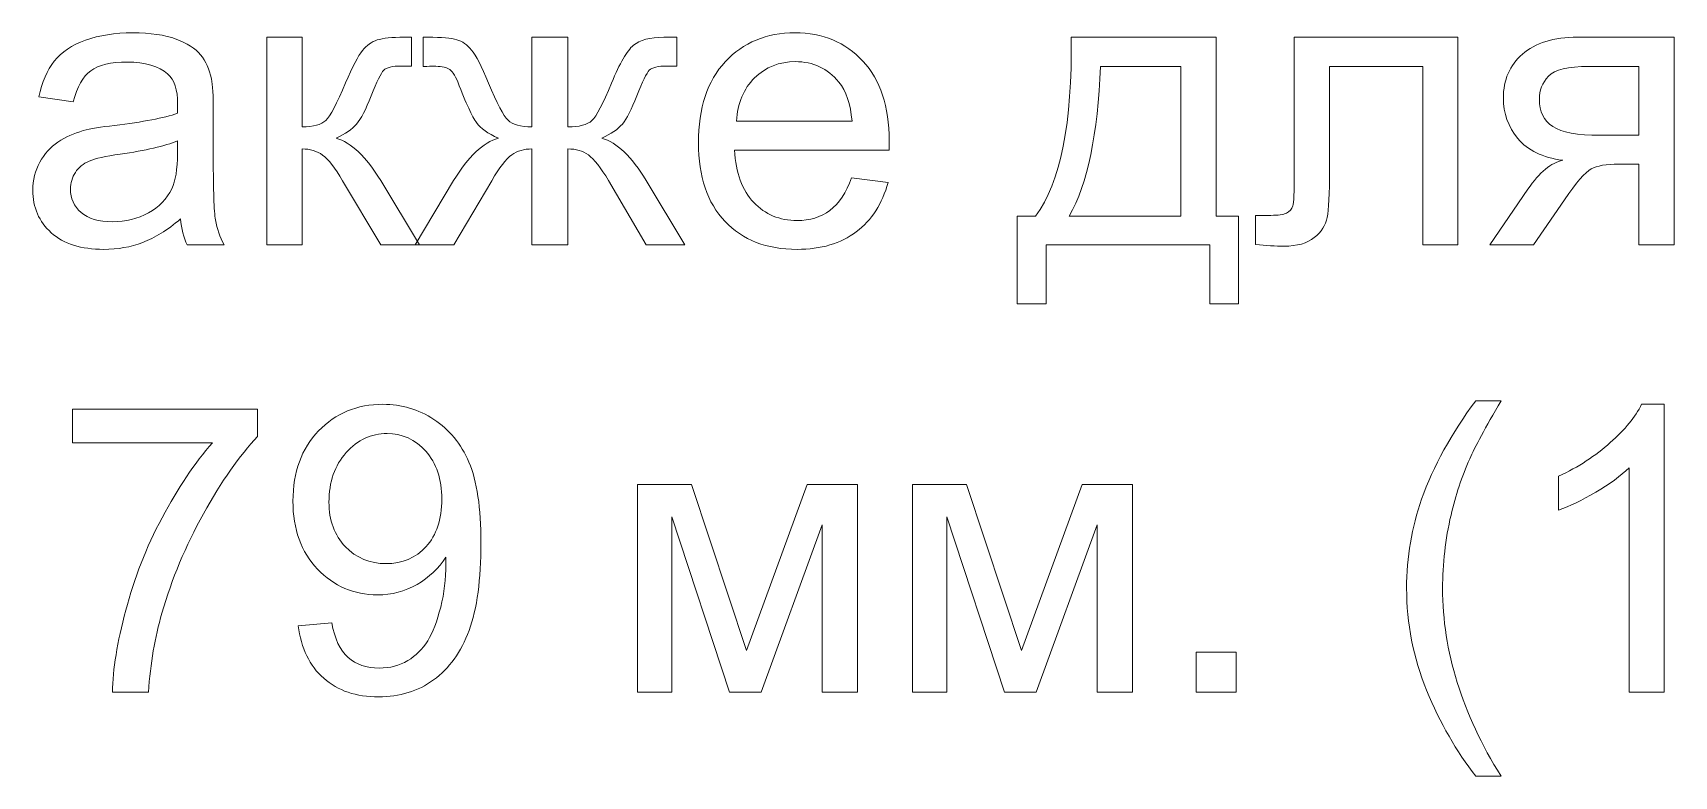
# Model space of a CAD drawing. Header units: millimetres. Extents: x -712 to 738, y -887 to 928.
# Drawn here: x -226.6 to -70.3, y 602.3 to 673 of the extents above; entities that cross this region are included whole.
import ezdxf

# ---------------------------------------------------------------- set-up
doc = ezdxf.new("R2010")
doc.units = ezdxf.units.MM
doc.header["$MEASUREMENT"] = 0
doc.layers.add('layer 1', color=7, linetype='Continuous')

msp = doc.modelspace()

# ---------------------------------------------------------------- linework, layer by layer
at = {"layer": 'layer 1', "color": 250, "lineweight": 9}
for points, knots in [([(-212.5255, 655.304), (-213.7702, 654.2435), (-214.9704, 653.5005), (-216.1198, 653.0624), (-216.1198, 653.0624), (-217.2692, 652.6242), (-218.5012, 652.4083), (-219.822, 652.4083), (-219.822, 652.4083), (-221.9939, 652.4083), (-223.664, 652.9354), (-224.8324, 653.9959), (-224.8324, 653.9959), (-226.0009, 655.05), (-226.5851, 656.4026), (-226.5851, 658.0474), (-226.5851, 658.0474), (-226.5851, 659.0126), (-226.3629, 659.8953), (-225.9247, 660.6954), (-225.9247, 660.6954), (-225.4802, 661.4956), (-224.9023, 662.1306), (-224.1911, 662.6132), (-224.1911, 662.6132), (-223.4735, 663.0959), (-222.6733, 663.4642), (-221.7779, 663.7118), (-221.7779, 663.7118), (-221.1175, 663.8833), (-220.1205, 664.0484), (-218.7933, 664.2135), (-218.7933, 664.2135), (-216.0881, 664.531), (-214.0877, 664.9184), (-212.8113, 665.3629), (-212.8113, 665.3629), (-212.7986, 665.8201), (-212.7922, 666.1123), (-212.7922, 666.2329), (-212.7922, 666.2329), (-212.7922, 667.5919), (-213.1098, 668.5508), (-213.7448, 669.1096), (-213.7448, 669.1096), (-214.6021, 669.8653), (-215.8785, 670.24), (-217.5677, 670.24), (-217.5677, 670.24), (-219.1489, 670.24), (-220.3174, 669.9606), (-221.0667, 669.4081), (-221.0667, 669.4081), (-221.8224, 668.8556), (-222.3749, 667.8777), (-222.7368, 666.4679), (-222.7368, 666.4679), (-222.7368, 666.4679), (-226.0136, 666.9251), (-226.0136, 666.9251), (-226.0136, 666.9251), (-225.7151, 668.3285), (-225.2262, 669.4652), (-224.5403, 670.3289), (-224.5403, 670.3289), (-223.8545, 671.1925), (-222.8638, 671.8529), (-221.5684, 672.3229), (-221.5684, 672.3229), (-220.2793, 672.7864), (-218.7742, 673.0214), (-217.0724, 673.0214), (-217.0724, 673.0214), (-215.3832, 673.0214), (-214.0052, 672.8245), (-212.9447, 672.4245), (-212.9447, 672.4245), (-211.8905, 672.0244), (-211.1094, 671.5291), (-210.6141, 670.9258), (-210.6141, 670.9258), (-210.1188, 670.3225), (-209.7695, 669.5605), (-209.5663, 668.6397), (-209.5663, 668.6397), (-209.4583, 668.0682), (-209.4012, 667.0394), (-209.4012, 665.5598), (-209.4012, 665.5598), (-209.4012, 665.5598), (-209.4012, 661.1146), (-209.4012, 661.1146), (-209.4012, 661.1146), (-209.4012, 658.0093), (-209.3313, 656.047), (-209.1916, 655.2151), (-209.1916, 655.2151), (-209.0583, 654.3832), (-208.7788, 653.5894), (-208.3724, 652.8274), (-208.3724, 652.8274), (-208.3724, 652.8274), (-211.8778, 652.8274), (-211.8778, 652.8274), (-211.8778, 652.8274), (-212.2144, 653.5323), (-212.4303, 654.3578), (-212.5255, 655.304)], [0, 0, 0, 0, 0.03571429, 0.03571429, 0.03571429, 0.03571429, 0.07142857, 0.07142857, 0.07142857, 0.07142857, 0.10714286, 0.10714286, 0.10714286, 0.10714286, 0.14285714, 0.14285714, 0.14285714, 0.14285714, 0.17857143, 0.17857143, 0.17857143, 0.17857143, 0.21428571, 0.21428571, 0.21428571, 0.21428571, 0.25, 0.25, 0.25, 0.25, 0.28571429, 0.28571429, 0.28571429, 0.28571429, 0.32142857, 0.32142857, 0.32142857, 0.32142857, 0.35714286, 0.35714286, 0.35714286, 0.35714286, 0.39285714, 0.39285714, 0.39285714, 0.39285714, 0.42857143, 0.42857143, 0.42857143, 0.42857143, 0.46428571, 0.46428571, 0.46428571, 0.46428571, 0.5, 0.5, 0.5, 0.5, 0.53571429, 0.53571429, 0.53571429, 0.53571429, 0.57142857, 0.57142857, 0.57142857, 0.57142857, 0.60714286, 0.60714286, 0.60714286, 0.60714286, 0.64285714, 0.64285714, 0.64285714, 0.64285714, 0.67857143, 0.67857143, 0.67857143, 0.67857143, 0.71428571, 0.71428571, 0.71428571, 0.71428571, 0.75, 0.75, 0.75, 0.75, 0.78571429, 0.78571429, 0.78571429, 0.78571429, 0.82142857, 0.82142857, 0.82142857, 0.82142857, 0.85714286, 0.85714286, 0.85714286, 0.85714286, 0.89285714, 0.89285714, 0.89285714, 0.89285714, 0.92857143, 0.92857143, 0.92857143, 0.92857143, 1, 1, 1, 1]), ([(-204.2892, 672.6023), (-204.2892, 672.6023), (-200.9362, 672.6023), (-200.9362, 672.6023), (-200.9362, 672.6023), (-200.9362, 672.6023), (-200.9362, 664.0675), (-200.9362, 664.0675), (-200.9362, 664.0675), (-199.8694, 664.0675), (-199.12, 664.2707), (-198.6882, 664.6834), (-198.6882, 664.6834), (-198.2627, 665.0899), (-197.634, 666.2774), (-196.7958, 668.2523), (-196.7958, 668.2523), (-196.1354, 669.8145), (-195.6019, 670.8432), (-195.1955, 671.3386), (-195.1955, 671.3386), (-194.7828, 671.8339), (-194.3128, 672.1705), (-193.7794, 672.3419), (-193.7794, 672.3419), (-193.2396, 672.5134), (-192.3823, 672.6023), (-191.2075, 672.6023), (-191.2075, 672.6023), (-191.2075, 672.6023), (-190.5344, 672.6023), (-190.5344, 672.6023), (-190.5344, 672.6023), (-190.5344, 672.6023), (-190.5344, 669.8399), (-190.5344, 669.8399), (-190.5344, 669.8399), (-190.5344, 669.8399), (-191.4679, 669.859), (-191.4679, 669.859), (-191.4679, 669.859), (-192.3506, 669.859), (-192.9158, 669.7256), (-193.1634, 669.4652), (-193.1634, 669.4652), (-193.4238, 669.1922), (-193.8239, 668.3793), (-194.3573, 667.0267), (-194.3573, 667.0267), (-194.8653, 665.7312), (-195.3289, 664.8358), (-195.7544, 664.3405), (-195.7544, 664.3405), (-196.1735, 663.8452), (-196.8276, 663.3943), (-197.7102, 662.9816), (-197.7102, 662.9816), (-196.2687, 662.5942), (-194.8463, 661.2543), (-193.4492, 658.9555), (-193.4492, 658.9555), (-193.4492, 658.9555), (-189.7724, 652.8274), (-189.7724, 652.8274), (-189.7724, 652.8274), (-189.7724, 652.8274), (-193.4555, 652.8274), (-193.4555, 652.8274), (-193.4555, 652.8274), (-193.4555, 652.8274), (-197.0816, 658.9364), (-197.0816, 658.9364), (-197.0816, 658.9364), (-197.8119, 660.1747), (-198.4469, 660.9876), (-198.9867, 661.3813), (-198.9867, 661.3813), (-199.5328, 661.775), (-200.1805, 661.9719), (-200.9362, 661.9719), (-200.9362, 661.9719), (-200.9362, 661.9719), (-200.9362, 652.8274), (-200.9362, 652.8274), (-200.9362, 652.8274), (-200.9362, 652.8274), (-204.2892, 652.8274), (-204.2892, 652.8274), (-204.2892, 652.8274), (-204.2892, 652.8274), (-204.2892, 672.6023), (-204.2892, 672.6023)], [0, 0, 0, 0, 0.04166667, 0.04166667, 0.04166667, 0.04166667, 0.08333333, 0.08333333, 0.08333333, 0.08333333, 0.125, 0.125, 0.125, 0.125, 0.16666667, 0.16666667, 0.16666667, 0.16666667, 0.20833333, 0.20833333, 0.20833333, 0.20833333, 0.25, 0.25, 0.25, 0.25, 0.29166667, 0.29166667, 0.29166667, 0.29166667, 0.33333333, 0.33333333, 0.33333333, 0.33333333, 0.375, 0.375, 0.375, 0.375, 0.41666667, 0.41666667, 0.41666667, 0.41666667, 0.45833333, 0.45833333, 0.45833333, 0.45833333, 0.5, 0.5, 0.5, 0.5, 0.54166667, 0.54166667, 0.54166667, 0.54166667, 0.58333333, 0.58333333, 0.58333333, 0.58333333, 0.625, 0.625, 0.625, 0.625, 0.66666667, 0.66666667, 0.66666667, 0.66666667, 0.70833333, 0.70833333, 0.70833333, 0.70833333, 0.75, 0.75, 0.75, 0.75, 0.79166667, 0.79166667, 0.79166667, 0.79166667, 0.83333333, 0.83333333, 0.83333333, 0.83333333, 0.875, 0.875, 0.875, 0.875, 0.91666667, 0.91666667, 0.91666667, 0.91666667, 1, 1, 1, 1]), ([(-175.6175, 672.6023), (-175.6175, 672.6023), (-175.6175, 664.0675), (-175.6175, 664.0675), (-175.6175, 664.0675), (-174.5379, 664.0675), (-173.7759, 664.2707), (-173.3377, 664.6707), (-173.3377, 664.6707), (-172.8995, 665.0772), (-172.2709, 666.2647), (-171.458, 668.246), (-171.458, 668.246), (-170.696, 670.1257), (-170.0038, 671.3195), (-169.3815, 671.8402), (-169.3815, 671.8402), (-168.7718, 672.3483), (-167.8066, 672.6023), (-166.4794, 672.6023), (-166.4794, 672.6023), (-166.4794, 672.6023), (-165.2538, 672.6023), (-165.2538, 672.6023), (-165.2538, 672.6023), (-165.2538, 672.6023), (-165.2538, 669.8399), (-165.2538, 669.8399), (-165.2538, 669.8399), (-165.2538, 669.8399), (-166.1619, 669.859), (-166.1619, 669.859), (-166.1619, 669.859), (-167.0572, 669.859), (-167.6224, 669.7256), (-167.8701, 669.4652), (-167.8701, 669.4652), (-168.1305, 669.1922), (-168.5305, 668.3793), (-169.064, 667.0267), (-169.064, 667.0267), (-169.5593, 665.7312), (-170.0165, 664.8422), (-170.4356, 664.3405), (-170.4356, 664.3405), (-170.8547, 663.8452), (-171.5152, 663.3943), (-172.4042, 662.9816), (-172.4042, 662.9816), (-170.9563, 662.5942), (-169.5466, 661.2543), (-168.1686, 658.9555), (-168.1686, 658.9555), (-168.1686, 658.9555), (-164.4917, 652.8274), (-164.4917, 652.8274), (-164.4917, 652.8274), (-164.4917, 652.8274), (-168.1749, 652.8274), (-168.1749, 652.8274), (-168.1749, 652.8274), (-168.1749, 652.8274), (-171.7565, 658.9491), (-171.7565, 658.9491), (-171.7565, 658.9491), (-172.4868, 660.1938), (-173.1282, 661.0066), (-173.6679, 661.394), (-173.6679, 661.394), (-174.2141, 661.7813), (-174.8618, 661.9719), (-175.6175, 661.9719), (-175.6175, 661.9719), (-175.6175, 661.9719), (-175.6175, 652.8274), (-175.6175, 652.8274), (-175.6175, 652.8274), (-175.6175, 652.8274), (-179.0466, 652.8274), (-179.0466, 652.8274), (-179.0466, 652.8274), (-179.0466, 652.8274), (-179.0466, 661.9719), (-179.0466, 661.9719), (-179.0466, 661.9719), (-179.7896, 661.9719), (-180.431, 661.7813), (-180.9708, 661.4003), (-180.9708, 661.4003), (-181.5169, 661.0193), (-182.152, 660.2001), (-182.8759, 658.9428), (-182.8759, 658.9428), (-182.8759, 658.9428), (-186.4892, 652.8274), (-186.4892, 652.8274), (-186.4892, 652.8274), (-186.4892, 652.8274), (-190.1724, 652.8274), (-190.1724, 652.8274), (-190.1724, 652.8274), (-190.1724, 652.8274), (-186.5083, 658.9555), (-186.5083, 658.9555), (-186.5083, 658.9555), (-185.1176, 661.2543), (-183.6951, 662.5942), (-182.2472, 662.9816), (-182.2472, 662.9816), (-183.2379, 663.4388), (-183.9364, 663.9405), (-184.3301, 664.4802), (-184.3301, 664.4802), (-184.7302, 665.02), (-185.3208, 666.3091), (-186.1146, 668.3476), (-186.1146, 668.3476), (-186.3876, 669.0334), (-186.6797, 669.4525), (-186.9909, 669.6049), (-186.9909, 669.6049), (-187.3148, 669.7637), (-187.791, 669.8399), (-188.4261, 669.8399), (-188.4261, 669.8399), (-188.5848, 669.8399), (-188.915, 669.8335), (-189.4104, 669.8208), (-189.4104, 669.8208), (-189.4104, 669.8208), (-189.4104, 672.6023), (-189.4104, 672.6023), (-189.4104, 672.6023), (-189.4104, 672.6023), (-188.9468, 672.6023), (-188.9468, 672.6023), (-188.9468, 672.6023), (-187.6513, 672.6023), (-186.7432, 672.5261), (-186.2162, 672.3673), (-186.2162, 672.3673), (-185.6891, 672.2149), (-185.2192, 671.8847), (-184.8, 671.383), (-184.8, 671.383), (-184.3873, 670.8814), (-183.8475, 669.8399), (-183.1871, 668.246), (-183.1871, 668.246), (-182.3806, 666.2964), (-181.7582, 665.1153), (-181.3264, 664.6961), (-181.3264, 664.6961), (-180.8946, 664.277), (-180.1326, 664.0675), (-179.0466, 664.0675), (-179.0466, 664.0675), (-179.0466, 664.0675), (-179.0466, 672.6023), (-179.0466, 672.6023), (-179.0466, 672.6023), (-179.0466, 672.6023), (-175.6175, 672.6023), (-175.6175, 672.6023)], [0, 0, 0, 0, 0.02380952, 0.02380952, 0.02380952, 0.02380952, 0.04761905, 0.04761905, 0.04761905, 0.04761905, 0.07142857, 0.07142857, 0.07142857, 0.07142857, 0.0952381, 0.0952381, 0.0952381, 0.0952381, 0.11904762, 0.11904762, 0.11904762, 0.11904762, 0.14285714, 0.14285714, 0.14285714, 0.14285714, 0.16666667, 0.16666667, 0.16666667, 0.16666667, 0.19047619, 0.19047619, 0.19047619, 0.19047619, 0.21428571, 0.21428571, 0.21428571, 0.21428571, 0.23809524, 0.23809524, 0.23809524, 0.23809524, 0.26190476, 0.26190476, 0.26190476, 0.26190476, 0.28571429, 0.28571429, 0.28571429, 0.28571429, 0.30952381, 0.30952381, 0.30952381, 0.30952381, 0.33333333, 0.33333333, 0.33333333, 0.33333333, 0.35714286, 0.35714286, 0.35714286, 0.35714286, 0.38095238, 0.38095238, 0.38095238, 0.38095238, 0.4047619, 0.4047619, 0.4047619, 0.4047619, 0.42857143, 0.42857143, 0.42857143, 0.42857143, 0.45238095, 0.45238095, 0.45238095, 0.45238095, 0.47619048, 0.47619048, 0.47619048, 0.47619048, 0.5, 0.5, 0.5, 0.5, 0.52380952, 0.52380952, 0.52380952, 0.52380952, 0.54761905, 0.54761905, 0.54761905, 0.54761905, 0.57142857, 0.57142857, 0.57142857, 0.57142857, 0.5952381, 0.5952381, 0.5952381, 0.5952381, 0.61904762, 0.61904762, 0.61904762, 0.61904762, 0.64285714, 0.64285714, 0.64285714, 0.64285714, 0.66666667, 0.66666667, 0.66666667, 0.66666667, 0.69047619, 0.69047619, 0.69047619, 0.69047619, 0.71428571, 0.71428571, 0.71428571, 0.71428571, 0.73809524, 0.73809524, 0.73809524, 0.73809524, 0.76190476, 0.76190476, 0.76190476, 0.76190476, 0.78571429, 0.78571429, 0.78571429, 0.78571429, 0.80952381, 0.80952381, 0.80952381, 0.80952381, 0.83333333, 0.83333333, 0.83333333, 0.83333333, 0.85714286, 0.85714286, 0.85714286, 0.85714286, 0.88095238, 0.88095238, 0.88095238, 0.88095238, 0.9047619, 0.9047619, 0.9047619, 0.9047619, 0.92857143, 0.92857143, 0.92857143, 0.92857143, 0.95238095, 0.95238095, 0.95238095, 0.95238095, 1, 1, 1, 1]), ([(-148.6032, 659.2285), (-148.6032, 659.2285), (-145.1359, 658.7713), (-145.1359, 658.7713), (-145.1359, 658.7713), (-145.6757, 656.7582), (-146.6854, 655.1897), (-148.1587, 654.0784), (-148.1587, 654.0784), (-149.632, 652.9671), (-151.5116, 652.4083), (-153.8041, 652.4083), (-153.8041, 652.4083), (-156.6872, 652.4083), (-158.9733, 653.2973), (-160.6625, 655.0754), (-160.6625, 655.0754), (-162.3516, 656.8472), (-163.1962, 659.3428), (-163.1962, 662.5497), (-163.1962, 662.5497), (-163.1962, 665.8646), (-162.3453, 668.4428), (-160.6371, 670.2717), (-160.6371, 670.2717), (-158.9288, 672.107), (-156.7126, 673.0214), (-153.9883, 673.0214), (-153.9883, 673.0214), (-151.3529, 673.0214), (-149.2001, 672.126), (-147.53, 670.3289), (-147.53, 670.3289), (-145.8599, 668.5317), (-145.0216, 666.0043), (-145.0216, 662.7466), (-145.0216, 662.7466), (-145.0216, 662.5497), (-145.028, 662.2513), (-145.0407, 661.8576), (-145.0407, 661.8576), (-145.0407, 661.8576), (-159.7671, 661.8576), (-159.7671, 661.8576), (-159.7671, 661.8576), (-159.6401, 659.6921), (-159.0304, 658.0283), (-157.9255, 656.8789), (-157.9255, 656.8789), (-156.8269, 655.7295), (-155.4488, 655.1516), (-153.8041, 655.1516), (-153.8041, 655.1516), (-152.5785, 655.1516), (-151.5307, 655.4755), (-150.6671, 656.1232), (-150.6671, 656.1232), (-149.7971, 656.7709), (-149.1112, 657.806), (-148.6032, 659.2285)], [0, 0, 0, 0, 0.0625, 0.0625, 0.0625, 0.0625, 0.125, 0.125, 0.125, 0.125, 0.1875, 0.1875, 0.1875, 0.1875, 0.25, 0.25, 0.25, 0.25, 0.3125, 0.3125, 0.3125, 0.3125, 0.375, 0.375, 0.375, 0.375, 0.4375, 0.4375, 0.4375, 0.4375, 0.5, 0.5, 0.5, 0.5, 0.5625, 0.5625, 0.5625, 0.5625, 0.625, 0.625, 0.625, 0.625, 0.6875, 0.6875, 0.6875, 0.6875, 0.75, 0.75, 0.75, 0.75, 0.8125, 0.8125, 0.8125, 0.8125, 0.875, 0.875, 0.875, 0.875, 1, 1, 1, 1]), ([(-127.6852, 672.6023), (-127.6852, 672.6023), (-113.8924, 672.6023), (-113.8924, 672.6023), (-113.8924, 672.6023), (-113.8924, 672.6023), (-113.8924, 655.5707), (-113.8924, 655.5707), (-113.8924, 655.5707), (-113.8924, 655.5707), (-111.7586, 655.5707), (-111.7586, 655.5707), (-111.7586, 655.5707), (-111.7586, 655.5707), (-111.7586, 647.2264), (-111.7586, 647.2264), (-111.7586, 647.2264), (-111.7586, 647.2264), (-114.502, 647.2264), (-114.502, 647.2264), (-114.502, 647.2264), (-114.502, 647.2264), (-114.502, 652.8274), (-114.502, 652.8274), (-114.502, 652.8274), (-114.502, 652.8274), (-130.0857, 652.8274), (-130.0857, 652.8274), (-130.0857, 652.8274), (-130.0857, 652.8274), (-130.0857, 647.2264), (-130.0857, 647.2264), (-130.0857, 647.2264), (-130.0857, 647.2264), (-132.829, 647.2264), (-132.829, 647.2264), (-132.829, 647.2264), (-132.829, 647.2264), (-132.829, 655.5707), (-132.829, 655.5707), (-132.829, 655.5707), (-132.829, 655.5707), (-131.0763, 655.5707), (-131.0763, 655.5707), (-131.0763, 655.5707), (-128.714, 658.7776), (-127.5836, 664.4548), (-127.6852, 672.6023)], [0, 0, 0, 0, 0.07692308, 0.07692308, 0.07692308, 0.07692308, 0.15384615, 0.15384615, 0.15384615, 0.15384615, 0.23076923, 0.23076923, 0.23076923, 0.23076923, 0.30769231, 0.30769231, 0.30769231, 0.30769231, 0.38461538, 0.38461538, 0.38461538, 0.38461538, 0.46153846, 0.46153846, 0.46153846, 0.46153846, 0.53846154, 0.53846154, 0.53846154, 0.53846154, 0.61538462, 0.61538462, 0.61538462, 0.61538462, 0.69230769, 0.69230769, 0.69230769, 0.69230769, 0.76923077, 0.76923077, 0.76923077, 0.76923077, 0.84615385, 0.84615385, 0.84615385, 0.84615385, 1, 1, 1, 1]), ([(-106.4434, 672.6023), (-106.4434, 672.6023), (-90.8597, 672.6023), (-90.8597, 672.6023), (-90.8597, 672.6023), (-90.8597, 672.6023), (-90.8597, 652.8465), (-90.8597, 652.8465), (-90.8597, 652.8465), (-90.8597, 652.8465), (-94.2127, 652.8465), (-94.2127, 652.8465), (-94.2127, 652.8465), (-94.2127, 652.8465), (-94.2127, 669.8208), (-94.2127, 669.8208), (-94.2127, 669.8208), (-94.2127, 669.8208), (-103.0904, 669.8208), (-103.0904, 669.8208), (-103.0904, 669.8208), (-103.0904, 669.8208), (-103.0904, 659.9842), (-103.0904, 659.9842), (-103.0904, 659.9842), (-103.0904, 657.6917), (-103.1666, 656.1804), (-103.3127, 655.4437), (-103.3127, 655.4437), (-103.4651, 654.7134), (-103.8715, 654.0784), (-104.5383, 653.5323), (-104.5383, 653.5323), (-105.2114, 652.9862), (-106.1767, 652.7131), (-107.4404, 652.7131), (-107.4404, 652.7131), (-108.2215, 652.7131), (-109.1232, 652.7639), (-110.1393, 652.8592), (-110.1393, 652.8592), (-110.1393, 652.8592), (-110.1393, 655.6469), (-110.1393, 655.6469), (-110.1393, 655.6469), (-110.1393, 655.6469), (-108.6724, 655.6469), (-108.6724, 655.6469), (-108.6724, 655.6469), (-107.9802, 655.6469), (-107.4848, 655.7168), (-107.1864, 655.8629), (-107.1864, 655.8629), (-106.8879, 656.0026), (-106.6911, 656.2312), (-106.5894, 656.5423), (-106.5894, 656.5423), (-106.4942, 656.8535), (-106.4434, 657.8632), (-106.4434, 659.5714), (-106.4434, 659.5714), (-106.4434, 659.5714), (-106.4434, 672.6023), (-106.4434, 672.6023)], [0, 0, 0, 0, 0.05882353, 0.05882353, 0.05882353, 0.05882353, 0.11764706, 0.11764706, 0.11764706, 0.11764706, 0.17647059, 0.17647059, 0.17647059, 0.17647059, 0.23529412, 0.23529412, 0.23529412, 0.23529412, 0.29411765, 0.29411765, 0.29411765, 0.29411765, 0.35294118, 0.35294118, 0.35294118, 0.35294118, 0.41176471, 0.41176471, 0.41176471, 0.41176471, 0.47058824, 0.47058824, 0.47058824, 0.47058824, 0.52941176, 0.52941176, 0.52941176, 0.52941176, 0.58823529, 0.58823529, 0.58823529, 0.58823529, 0.64705882, 0.64705882, 0.64705882, 0.64705882, 0.70588235, 0.70588235, 0.70588235, 0.70588235, 0.76470588, 0.76470588, 0.76470588, 0.76470588, 0.82352941, 0.82352941, 0.82352941, 0.82352941, 0.88235294, 0.88235294, 0.88235294, 0.88235294, 1, 1, 1, 1]), ([(-70.2656, 672.6023), (-70.2656, 672.6023), (-70.2656, 652.8274), (-70.2656, 652.8274), (-70.2656, 652.8274), (-70.2656, 652.8274), (-73.6186, 652.8274), (-73.6186, 652.8274), (-73.6186, 652.8274), (-73.6186, 652.8274), (-73.6186, 660.524), (-73.6186, 660.524), (-73.6186, 660.524), (-73.6186, 660.524), (-75.5491, 660.524), (-75.5491, 660.524), (-75.5491, 660.524), (-76.7239, 660.524), (-77.6002, 660.3716), (-78.1781, 660.0604), (-78.1781, 660.0604), (-78.756, 659.7492), (-79.6006, 658.7776), (-80.7119, 657.1329), (-80.7119, 657.1329), (-80.7119, 657.1329), (-83.6584, 652.8274), (-83.6584, 652.8274), (-83.6584, 652.8274), (-83.6584, 652.8274), (-87.8115, 652.8274), (-87.8115, 652.8274), (-87.8115, 652.8274), (-87.8115, 652.8274), (-84.1918, 658.1363), (-84.1918, 658.1363), (-84.1918, 658.1363), (-83.0869, 659.7619), (-81.9819, 660.6764), (-80.8833, 660.886), (-80.8833, 660.886), (-82.7948, 661.1463), (-84.2172, 661.8385), (-85.1444, 662.9562), (-85.1444, 662.9562), (-86.0715, 664.0738), (-86.5351, 665.3629), (-86.5351, 666.8171), (-86.5351, 666.8171), (-86.5351, 668.5381), (-85.9318, 669.9288), (-84.7189, 670.9957), (-84.7189, 670.9957), (-83.506, 672.0689), (-81.747, 672.6023), (-79.4482, 672.6023), (-79.4482, 672.6023), (-79.4482, 672.6023), (-70.2656, 672.6023), (-70.2656, 672.6023)], [0, 0, 0, 0, 0.0625, 0.0625, 0.0625, 0.0625, 0.125, 0.125, 0.125, 0.125, 0.1875, 0.1875, 0.1875, 0.1875, 0.25, 0.25, 0.25, 0.25, 0.3125, 0.3125, 0.3125, 0.3125, 0.375, 0.375, 0.375, 0.375, 0.4375, 0.4375, 0.4375, 0.4375, 0.5, 0.5, 0.5, 0.5, 0.5625, 0.5625, 0.5625, 0.5625, 0.625, 0.625, 0.625, 0.625, 0.6875, 0.6875, 0.6875, 0.6875, 0.75, 0.75, 0.75, 0.75, 0.8125, 0.8125, 0.8125, 0.8125, 0.875, 0.875, 0.875, 0.875, 1, 1, 1, 1]), ([(-159.5765, 664.6009), (-159.5765, 664.6009), (-148.5651, 664.6009), (-148.5651, 664.6009), (-148.5651, 664.6009), (-148.7112, 666.2647), (-149.1366, 667.5093), (-149.8288, 668.3412), (-149.8288, 668.3412), (-150.8893, 669.6303), (-152.2737, 670.2781), (-153.9692, 670.2781), (-153.9692, 670.2781), (-155.506, 670.2781), (-156.7951, 669.7637), (-157.8429, 668.7349), (-157.8429, 668.7349), (-158.8844, 667.7062), (-159.4622, 666.3282), (-159.5765, 664.6009)], [0, 0, 0, 0, 0.16666667, 0.16666667, 0.16666667, 0.16666667, 0.33333333, 0.33333333, 0.33333333, 0.33333333, 0.5, 0.5, 0.5, 0.5, 0.66666667, 0.66666667, 0.66666667, 0.66666667, 1, 1, 1, 1]), ([(-124.9038, 669.8208), (-125.1515, 663.4007), (-126.1421, 658.6506), (-127.8758, 655.5707), (-127.8758, 655.5707), (-127.8758, 655.5707), (-117.2453, 655.5707), (-117.2453, 655.5707), (-117.2453, 655.5707), (-117.2453, 655.5707), (-117.2453, 669.8208), (-117.2453, 669.8208), (-117.2453, 669.8208), (-117.2453, 669.8208), (-124.9038, 669.8208), (-124.9038, 669.8208)], [0, 0, 0, 0, 0.2, 0.2, 0.2, 0.2, 0.4, 0.4, 0.4, 0.4, 0.6, 0.6, 0.6, 0.6, 1, 1, 1, 1]), ([(-73.6186, 669.8208), (-73.6186, 669.8208), (-78.3813, 669.8208), (-78.3813, 669.8208), (-78.3813, 669.8208), (-80.3753, 669.8208), (-81.6644, 669.5097), (-82.2423, 668.8874), (-82.2423, 668.8874), (-82.8202, 668.265), (-83.1059, 667.5347), (-83.1059, 666.7028), (-83.1059, 666.7028), (-83.1059, 665.5217), (-82.6805, 664.6517), (-81.8295, 664.0992), (-81.8295, 664.0992), (-80.9849, 663.5467), (-79.4799, 663.2673), (-77.3208, 663.2673), (-77.3208, 663.2673), (-77.3208, 663.2673), (-73.6186, 663.2673), (-73.6186, 663.2673), (-73.6186, 663.2673), (-73.6186, 663.2673), (-73.6186, 669.8208), (-73.6186, 669.8208)], [0, 0, 0, 0, 0.125, 0.125, 0.125, 0.125, 0.25, 0.25, 0.25, 0.25, 0.375, 0.375, 0.375, 0.375, 0.5, 0.5, 0.5, 0.5, 0.625, 0.625, 0.625, 0.625, 0.75, 0.75, 0.75, 0.75, 1, 1, 1, 1]), ([(-212.7922, 662.7339), (-214.0115, 662.2386), (-215.8404, 661.8194), (-218.2789, 661.4765), (-218.2789, 661.4765), (-219.6633, 661.2797), (-220.6412, 661.0574), (-221.2128, 660.8097), (-221.2128, 660.8097), (-221.7843, 660.5621), (-222.2225, 660.2001), (-222.5336, 659.7302), (-222.5336, 659.7302), (-222.8448, 659.2539), (-223.0036, 658.7268), (-223.0036, 658.1426), (-223.0036, 658.1426), (-223.0036, 657.2599), (-222.667, 656.5169), (-221.9875, 655.9264), (-221.9875, 655.9264), (-221.308, 655.3358), (-220.3174, 655.0373), (-219.0156, 655.0373), (-219.0156, 655.0373), (-217.7264, 655.0373), (-216.577, 655.3167), (-215.5673, 655.8819), (-215.5673, 655.8819), (-214.564, 656.4407), (-213.821, 657.2091), (-213.3511, 658.1807), (-213.3511, 658.1807), (-212.9891, 658.9364), (-212.8113, 660.0477), (-212.8113, 661.5146), (-212.8113, 661.5146), (-212.8113, 661.5146), (-212.7922, 662.7339), (-212.7922, 662.7339)], [0, 0, 0, 0, 0.09090909, 0.09090909, 0.09090909, 0.09090909, 0.18181818, 0.18181818, 0.18181818, 0.18181818, 0.27272727, 0.27272727, 0.27272727, 0.27272727, 0.36363636, 0.36363636, 0.36363636, 0.36363636, 0.45454545, 0.45454545, 0.45454545, 0.45454545, 0.54545455, 0.54545455, 0.54545455, 0.54545455, 0.63636364, 0.63636364, 0.63636364, 0.63636364, 0.72727273, 0.72727273, 0.72727273, 0.72727273, 0.81818182, 0.81818182, 0.81818182, 0.81818182, 1, 1, 1, 1]), ([(-89.1579, 602.2598), (-90.9994, 604.5904), (-92.5616, 607.3147), (-93.838, 610.439), (-93.838, 610.439), (-95.1145, 613.5634), (-95.7495, 616.802), (-95.7495, 620.1486), (-95.7495, 620.1486), (-95.7495, 623.1015), (-95.2732, 625.9274), (-94.3207, 628.6263), (-94.3207, 628.6263), (-93.203, 631.7634), (-91.4821, 634.8877), (-89.1579, 637.9994), (-89.1579, 637.9994), (-89.1579, 637.9994), (-86.7574, 637.9994), (-86.7574, 637.9994), (-86.7574, 637.9994), (-88.2561, 635.4212), (-89.2531, 633.5796), (-89.7357, 632.4746), (-89.7357, 632.4746), (-90.4914, 630.7664), (-91.0884, 628.9819), (-91.5202, 627.1213), (-91.5202, 627.1213), (-92.0536, 624.8034), (-92.3203, 622.4729), (-92.3203, 620.1296), (-92.3203, 620.1296), (-92.3203, 614.1666), (-90.466, 608.21), (-86.7574, 602.2598), (-86.7574, 602.2598), (-86.7574, 602.2598), (-89.1579, 602.2598), (-89.1579, 602.2598)], [0, 0, 0, 0, 0.09090909, 0.09090909, 0.09090909, 0.09090909, 0.18181818, 0.18181818, 0.18181818, 0.18181818, 0.27272727, 0.27272727, 0.27272727, 0.27272727, 0.36363636, 0.36363636, 0.36363636, 0.36363636, 0.45454545, 0.45454545, 0.45454545, 0.45454545, 0.54545455, 0.54545455, 0.54545455, 0.54545455, 0.63636364, 0.63636364, 0.63636364, 0.63636364, 0.72727273, 0.72727273, 0.72727273, 0.72727273, 0.81818182, 0.81818182, 0.81818182, 0.81818182, 1, 1, 1, 1]), ([(-222.8131, 633.9987), (-222.8131, 633.9987), (-222.8131, 637.1992), (-222.8131, 637.1992), (-222.8131, 637.1992), (-222.8131, 637.1992), (-205.1719, 637.1992), (-205.1719, 637.1992), (-205.1719, 637.1992), (-205.1719, 637.1992), (-205.1719, 634.6083), (-205.1719, 634.6083), (-205.1719, 634.6083), (-206.9056, 632.7604), (-208.6329, 630.3028), (-210.3347, 627.2356), (-210.3347, 627.2356), (-212.043, 624.1684), (-213.3575, 621.0123), (-214.291, 617.7673), (-214.291, 617.7673), (-214.9578, 615.4875), (-215.3896, 612.9791), (-215.5737, 610.2612), (-215.5737, 610.2612), (-215.5737, 610.2612), (-219.0029, 610.2612), (-219.0029, 610.2612), (-219.0029, 610.2612), (-218.9648, 612.4076), (-218.5457, 615.0049), (-217.7392, 618.0467), (-217.7392, 618.0467), (-216.9327, 621.0948), (-215.7833, 624.0287), (-214.2783, 626.8546), (-214.2783, 626.8546), (-212.7733, 629.6805), (-211.173, 632.0618), (-209.4774, 633.9987), (-209.4774, 633.9987), (-209.4774, 633.9987), (-222.8131, 633.9987), (-222.8131, 633.9987)], [0, 0, 0, 0, 0.08333333, 0.08333333, 0.08333333, 0.08333333, 0.16666667, 0.16666667, 0.16666667, 0.16666667, 0.25, 0.25, 0.25, 0.25, 0.33333333, 0.33333333, 0.33333333, 0.33333333, 0.41666667, 0.41666667, 0.41666667, 0.41666667, 0.5, 0.5, 0.5, 0.5, 0.58333333, 0.58333333, 0.58333333, 0.58333333, 0.66666667, 0.66666667, 0.66666667, 0.66666667, 0.75, 0.75, 0.75, 0.75, 0.83333333, 0.83333333, 0.83333333, 0.83333333, 1, 1, 1, 1]), ([(-201.3173, 616.5861), (-201.3173, 616.5861), (-198.1167, 616.8528), (-198.1167, 616.8528), (-198.1167, 616.8528), (-197.8437, 615.3415), (-197.3229, 614.2492), (-196.5546, 613.5697), (-196.5546, 613.5697), (-195.7862, 612.8902), (-194.8019, 612.5473), (-193.5953, 612.5473), (-193.5953, 612.5473), (-192.5666, 612.5473), (-191.6648, 612.7823), (-190.8837, 613.2585), (-190.8837, 613.2585), (-190.1026, 613.7285), (-189.4676, 614.3572), (-188.9786, 615.1509), (-188.9786, 615.1509), (-188.4897, 615.9384), (-188.0769, 617.0052), (-187.7403, 618.3452), (-187.7403, 618.3452), (-187.4038, 619.6851), (-187.2386, 621.0504), (-187.2386, 622.4411), (-187.2386, 622.4411), (-187.2386, 622.5872), (-187.245, 622.8158), (-187.2577, 623.1142), (-187.2577, 623.1142), (-187.9245, 622.0474), (-188.8389, 621.1774), (-189.9947, 620.517), (-189.9947, 620.517), (-191.1504, 619.8502), (-192.4078, 619.52), (-193.7541, 619.52), (-193.7541, 619.52), (-196.0084, 619.52), (-197.9135, 620.3392), (-199.4757, 621.9775), (-199.4757, 621.9775), (-201.0315, 623.6096), (-201.8126, 625.7687), (-201.8126, 628.4485), (-201.8126, 628.4485), (-201.8126, 631.2172), (-200.9998, 633.4399), (-199.3677, 635.129), (-199.3677, 635.129), (-197.7421, 636.8119), (-195.7036, 637.6565), (-193.246, 637.6565), (-193.246, 637.6565), (-191.4807, 637.6565), (-189.8613, 637.1802), (-188.3881, 636.2213), (-188.3881, 636.2213), (-186.9211, 635.2687), (-185.8098, 633.9098), (-185.0478, 632.138), (-185.0478, 632.138), (-184.2857, 630.3727), (-183.9047, 627.8135), (-183.9047, 624.4669), (-183.9047, 624.4669), (-183.9047, 620.9805), (-184.2794, 618.2054), (-185.0351, 616.1416), (-185.0351, 616.1416), (-185.7908, 614.0714), (-186.9211, 612.5029), (-188.4135, 611.4233), (-188.4135, 611.4233), (-189.9058, 610.3438), (-191.6521, 609.804), (-193.6588, 609.804), (-193.6588, 609.804), (-195.7925, 609.804), (-197.5325, 610.3946), (-198.8851, 611.5821), (-198.8851, 611.5821), (-200.2314, 612.7696), (-201.0442, 614.4397), (-201.3173, 616.5861)], [0, 0, 0, 0, 0.04347826, 0.04347826, 0.04347826, 0.04347826, 0.08695652, 0.08695652, 0.08695652, 0.08695652, 0.13043478, 0.13043478, 0.13043478, 0.13043478, 0.17391304, 0.17391304, 0.17391304, 0.17391304, 0.2173913, 0.2173913, 0.2173913, 0.2173913, 0.26086957, 0.26086957, 0.26086957, 0.26086957, 0.30434783, 0.30434783, 0.30434783, 0.30434783, 0.34782609, 0.34782609, 0.34782609, 0.34782609, 0.39130435, 0.39130435, 0.39130435, 0.39130435, 0.43478261, 0.43478261, 0.43478261, 0.43478261, 0.47826087, 0.47826087, 0.47826087, 0.47826087, 0.52173913, 0.52173913, 0.52173913, 0.52173913, 0.56521739, 0.56521739, 0.56521739, 0.56521739, 0.60869565, 0.60869565, 0.60869565, 0.60869565, 0.65217391, 0.65217391, 0.65217391, 0.65217391, 0.69565217, 0.69565217, 0.69565217, 0.69565217, 0.73913043, 0.73913043, 0.73913043, 0.73913043, 0.7826087, 0.7826087, 0.7826087, 0.7826087, 0.82608696, 0.82608696, 0.82608696, 0.82608696, 0.86956522, 0.86956522, 0.86956522, 0.86956522, 0.91304348, 0.91304348, 0.91304348, 0.91304348, 1, 1, 1, 1]), ([(-71.2119, 610.2612), (-71.2119, 610.2612), (-74.5649, 610.2612), (-74.5649, 610.2612), (-74.5649, 610.2612), (-74.5649, 610.2612), (-74.5649, 631.611), (-74.5649, 631.611), (-74.5649, 631.611), (-75.3714, 630.8362), (-76.4319, 630.0678), (-77.74, 629.2995), (-77.74, 629.2995), (-79.0482, 628.5311), (-80.2293, 627.9532), (-81.2708, 627.5722), (-81.2708, 627.5722), (-81.2708, 627.5722), (-81.2708, 630.8108), (-81.2708, 630.8108), (-81.2708, 630.8108), (-79.3975, 631.6872), (-77.7591, 632.754), (-76.3556, 634.0114), (-76.3556, 634.0114), (-74.9522, 635.2624), (-73.9552, 636.4753), (-73.371, 637.6565), (-73.371, 637.6565), (-73.371, 637.6565), (-71.2119, 637.6565), (-71.2119, 637.6565), (-71.2119, 637.6565), (-71.2119, 637.6565), (-71.2119, 610.2612), (-71.2119, 610.2612)], [0, 0, 0, 0, 0.1, 0.1, 0.1, 0.1, 0.2, 0.2, 0.2, 0.2, 0.3, 0.3, 0.3, 0.3, 0.4, 0.4, 0.4, 0.4, 0.5, 0.5, 0.5, 0.5, 0.6, 0.6, 0.6, 0.6, 0.7, 0.7, 0.7, 0.7, 0.8, 0.8, 0.8, 0.8, 1, 1, 1, 1]), ([(-187.6387, 628.62), (-187.6387, 630.5378), (-188.1467, 632.0618), (-189.1628, 633.1858), (-189.1628, 633.1858), (-190.1725, 634.3099), (-191.4045, 634.875), (-192.8523, 634.875), (-192.8523, 634.875), (-194.351, 634.875), (-195.6465, 634.2717), (-196.7387, 633.0588), (-196.7387, 633.0588), (-197.8373, 631.8459), (-198.3834, 630.271), (-198.3834, 628.3406), (-198.3834, 628.3406), (-198.3834, 626.6069), (-197.8627, 625.1971), (-196.8276, 624.1176), (-196.8276, 624.1176), (-195.7862, 623.0317), (-194.4907, 622.4919), (-192.9476, 622.4919), (-192.9476, 622.4919), (-191.3981, 622.4919), (-190.128, 623.0317), (-189.131, 624.1176), (-189.131, 624.1176), (-188.134, 625.1971), (-187.6387, 626.7022), (-187.6387, 628.62)], [0, 0, 0, 0, 0.11111111, 0.11111111, 0.11111111, 0.11111111, 0.22222222, 0.22222222, 0.22222222, 0.22222222, 0.33333333, 0.33333333, 0.33333333, 0.33333333, 0.44444444, 0.44444444, 0.44444444, 0.44444444, 0.55555556, 0.55555556, 0.55555556, 0.55555556, 0.66666667, 0.66666667, 0.66666667, 0.66666667, 0.77777778, 0.77777778, 0.77777778, 0.77777778, 1, 1, 1, 1]), ([(-169.0069, 630.0361), (-169.0069, 630.0361), (-163.8504, 630.0361), (-163.8504, 630.0361), (-163.8504, 630.0361), (-163.8504, 630.0361), (-158.6241, 614.2111), (-158.6241, 614.2111), (-158.6241, 614.2111), (-158.6241, 614.2111), (-152.839, 630.0361), (-152.839, 630.0361), (-152.839, 630.0361), (-152.839, 630.0361), (-148.0508, 630.0361), (-148.0508, 630.0361), (-148.0508, 630.0361), (-148.0508, 630.0361), (-148.0508, 610.2612), (-148.0508, 610.2612), (-148.0508, 610.2612), (-148.0508, 610.2612), (-151.4038, 610.2612), (-151.4038, 610.2612), (-151.4038, 610.2612), (-151.4038, 610.2612), (-151.4038, 626.1814), (-151.4038, 626.1814), (-151.4038, 626.1814), (-151.4038, 626.1814), (-157.227, 610.2612), (-157.227, 610.2612), (-157.227, 610.2612), (-157.227, 610.2612), (-160.2244, 610.2612), (-160.2244, 610.2612), (-160.2244, 610.2612), (-160.2244, 610.2612), (-165.7301, 626.9435), (-165.7301, 626.9435), (-165.7301, 626.9435), (-165.7301, 626.9435), (-165.7301, 610.2612), (-165.7301, 610.2612), (-165.7301, 610.2612), (-165.7301, 610.2612), (-169.0069, 610.2612), (-169.0069, 610.2612), (-169.0069, 610.2612), (-169.0069, 610.2612), (-169.0069, 630.0361), (-169.0069, 630.0361)], [0, 0, 0, 0, 0.07142857, 0.07142857, 0.07142857, 0.07142857, 0.14285714, 0.14285714, 0.14285714, 0.14285714, 0.21428571, 0.21428571, 0.21428571, 0.21428571, 0.28571429, 0.28571429, 0.28571429, 0.28571429, 0.35714286, 0.35714286, 0.35714286, 0.35714286, 0.42857143, 0.42857143, 0.42857143, 0.42857143, 0.5, 0.5, 0.5, 0.5, 0.57142857, 0.57142857, 0.57142857, 0.57142857, 0.64285714, 0.64285714, 0.64285714, 0.64285714, 0.71428571, 0.71428571, 0.71428571, 0.71428571, 0.78571429, 0.78571429, 0.78571429, 0.78571429, 0.85714286, 0.85714286, 0.85714286, 0.85714286, 1, 1, 1, 1]), ([(-142.8118, 630.0361), (-142.8118, 630.0361), (-137.6553, 630.0361), (-137.6553, 630.0361), (-137.6553, 630.0361), (-137.6553, 630.0361), (-132.429, 614.2111), (-132.429, 614.2111), (-132.429, 614.2111), (-132.429, 614.2111), (-126.6439, 630.0361), (-126.6439, 630.0361), (-126.6439, 630.0361), (-126.6439, 630.0361), (-121.8557, 630.0361), (-121.8557, 630.0361), (-121.8557, 630.0361), (-121.8557, 630.0361), (-121.8557, 610.2612), (-121.8557, 610.2612), (-121.8557, 610.2612), (-121.8557, 610.2612), (-125.2087, 610.2612), (-125.2087, 610.2612), (-125.2087, 610.2612), (-125.2087, 610.2612), (-125.2087, 626.1814), (-125.2087, 626.1814), (-125.2087, 626.1814), (-125.2087, 626.1814), (-131.0319, 610.2612), (-131.0319, 610.2612), (-131.0319, 610.2612), (-131.0319, 610.2612), (-134.0293, 610.2612), (-134.0293, 610.2612), (-134.0293, 610.2612), (-134.0293, 610.2612), (-139.535, 626.9435), (-139.535, 626.9435), (-139.535, 626.9435), (-139.535, 626.9435), (-139.535, 610.2612), (-139.535, 610.2612), (-139.535, 610.2612), (-139.535, 610.2612), (-142.8118, 610.2612), (-142.8118, 610.2612), (-142.8118, 610.2612), (-142.8118, 610.2612), (-142.8118, 630.0361), (-142.8118, 630.0361)], [0, 0, 0, 0, 0.07142857, 0.07142857, 0.07142857, 0.07142857, 0.14285714, 0.14285714, 0.14285714, 0.14285714, 0.21428571, 0.21428571, 0.21428571, 0.21428571, 0.28571429, 0.28571429, 0.28571429, 0.28571429, 0.35714286, 0.35714286, 0.35714286, 0.35714286, 0.42857143, 0.42857143, 0.42857143, 0.42857143, 0.5, 0.5, 0.5, 0.5, 0.57142857, 0.57142857, 0.57142857, 0.57142857, 0.64285714, 0.64285714, 0.64285714, 0.64285714, 0.71428571, 0.71428571, 0.71428571, 0.71428571, 0.78571429, 0.78571429, 0.78571429, 0.78571429, 0.85714286, 0.85714286, 0.85714286, 0.85714286, 1, 1, 1, 1]), ([(-115.7784, 610.2612), (-115.7784, 610.2612), (-115.7784, 614.0714), (-115.7784, 614.0714), (-115.7784, 614.0714), (-115.7784, 614.0714), (-111.9682, 614.0714), (-111.9682, 614.0714), (-111.9682, 614.0714), (-111.9682, 614.0714), (-111.9682, 610.2612), (-111.9682, 610.2612), (-111.9682, 610.2612), (-111.9682, 610.2612), (-115.7784, 610.2612), (-115.7784, 610.2612)], [0, 0, 0, 0, 0.2, 0.2, 0.2, 0.2, 0.4, 0.4, 0.4, 0.4, 0.6, 0.6, 0.6, 0.6, 1, 1, 1, 1])]:
    msp.add_open_spline(points, degree=3, knots=knots, dxfattribs=at)

doc.saveas('drawing.dxf')
